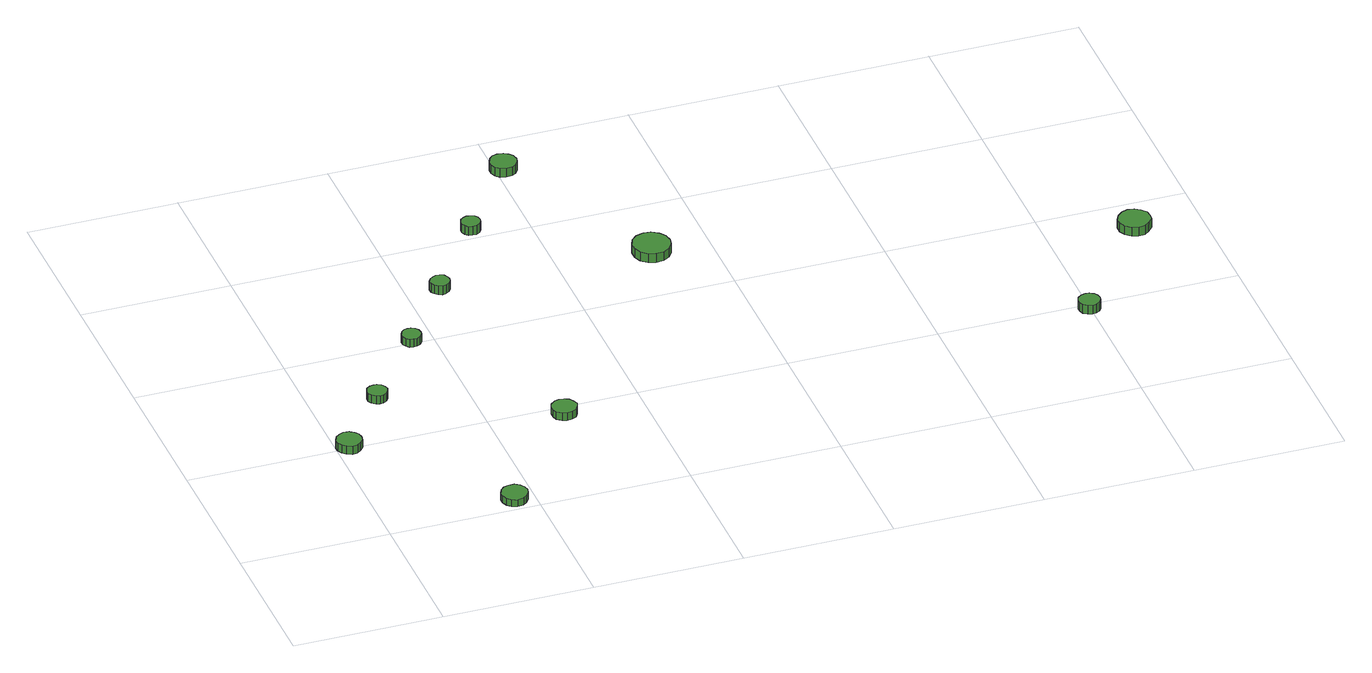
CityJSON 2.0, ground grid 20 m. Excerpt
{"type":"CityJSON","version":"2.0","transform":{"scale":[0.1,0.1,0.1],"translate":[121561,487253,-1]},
"CityObjects":{
"tree1":{"type":"SolitaryVegetationObject","attributes":{"function":"something"},"geometry":[{"type":"MultiSurface","lod":"1","boundaries":[[[0,1,2,3,4,5,6,7,8,9,10,11,12,13,14]],[[15,16,17,18,19,20,21,22,23,24,25,26,27,28,29]],[[0,29,28,1]],[[1,28,27,2]],[[2,27,26,3]],[[3,26,25,4]],[[4,25,24,5]],[[5,24,23,6]],[[6,23,22,7]],[[7,22,21,8]],[[8,21,20,9]],[[9,20,19,10]],[[10,19,18,11]],[[11,18,17,12]],[[12,17,16,13]],[[13,16,15,14]],[[14,15,29,0]]]}]},
"tree2":{"type":"SolitaryVegetationObject","attributes":{"function":"something"},"geometry":[{"type":"MultiSurface","lod":"1","boundaries":[[[30,31,32,33,34,35,36,37,38,39,40,41,42,43,44]],[[45,46,47,48,49,50,51,52,53,54,55,56,57,58,59]],[[30,59,58,31]],[[31,58,57,32]],[[32,57,56,33]],[[33,56,55,34]],[[34,55,54,35]],[[35,54,53,36]],[[36,53,52,37]],[[37,52,51,38]],[[38,51,50,39]],[[39,50,49,40]],[[40,49,48,41]],[[41,48,47,42]],[[42,47,46,43]],[[43,46,45,44]],[[44,45,59,30]]]}]},
"tree3":{"type":"SolitaryVegetationObject","attributes":{"function":"something"},"geometry":[{"type":"MultiSurface","lod":"1","boundaries":[[[60,61,62,63,64,65,66,67,68,69,70,71,72,73,74]],[[75,76,77,78,79,80,81,82,83,84,85,86,87,88,89]],[[60,89,88,61]],[[61,88,87,62]],[[62,87,86,63]],[[63,86,85,64]],[[64,85,84,65]],[[65,84,83,66]],[[66,83,82,67]],[[67,82,81,68]],[[68,81,80,69]],[[69,80,79,70]],[[70,79,78,71]],[[71,78,77,72]],[[72,77,76,73]],[[73,76,75,74]],[[74,75,89,60]]]}]},
"tree4":{"type":"SolitaryVegetationObject","attributes":{"function":"something"},"geometry":[{"type":"MultiSurface","lod":"1","boundaries":[[[90,91,92,93,94,95,96,97,98,99,100,101,102,103,104]],[[105,106,107,108,109,110,111,112,113,114,115,116,117,118,119]],[[90,119,118,91]],[[91,118,117,92]],[[92,117,116,93]],[[93,116,115,94]],[[94,115,114,95]],[[95,114,113,96]],[[96,113,112,97]],[[97,112,111,98]],[[98,111,110,99]],[[99,110,109,100]],[[100,109,108,101]],[[101,108,107,102]],[[102,107,106,103]],[[103,106,105,104]],[[104,105,119,90]]]}]},
"tree5":{"type":"SolitaryVegetationObject","attributes":{"function":"something"},"geometry":[{"type":"MultiSurface","lod":"1","boundaries":[[[120,121,122,123,124,125,126,127,128,129,130,131,132,133,134]],[[135,136,137,138,139,140,141,142,143,144,145,146,147,148,149]],[[120,149,148,121]],[[121,148,147,122]],[[122,147,146,123]],[[123,146,145,124]],[[124,145,144,125]],[[125,144,143,126]],[[126,143,142,127]],[[127,142,141,128]],[[128,141,140,129]],[[129,140,139,130]],[[130,139,138,131]],[[131,138,137,132]],[[132,137,136,133]],[[133,136,135,134]],[[134,135,149,120]]]}]},
"tree6":{"type":"SolitaryVegetationObject","attributes":{"function":"something"},"geometry":[{"type":"MultiSurface","lod":"1","boundaries":[[[150,151,152,153,154,155,156,157,158,159,160,161,162,163,164]],[[165,166,167,168,169,170,171,172,173,174,175,176,177,178,179]],[[150,179,178,151]],[[151,178,177,152]],[[152,177,176,153]],[[153,176,175,154]],[[154,175,174,155]],[[155,174,173,156]],[[156,173,172,157]],[[157,172,171,158]],[[158,171,170,159]],[[159,170,169,160]],[[160,169,168,161]],[[161,168,167,162]],[[162,167,166,163]],[[163,166,165,164]],[[164,165,179,150]]]}]},
"tree7":{"type":"SolitaryVegetationObject","attributes":{"function":"something"},"geometry":[{"type":"MultiSurface","lod":"1","boundaries":[[[180,181,182,183,184,185,186,187,188,189,190,191,192,193,194]],[[195,196,197,198,199,200,201,202,203,204,205,206,207,208,209]],[[180,209,208,181]],[[181,208,207,182]],[[182,207,206,183]],[[183,206,205,184]],[[184,205,204,185]],[[185,204,203,186]],[[186,203,202,187]],[[187,202,201,188]],[[188,201,200,189]],[[189,200,199,190]],[[190,199,198,191]],[[191,198,197,192]],[[192,197,196,193]],[[193,196,195,194]],[[194,195,209,180]]]}]},
"tree8":{"type":"SolitaryVegetationObject","attributes":{"function":"something"},"geometry":[{"type":"MultiSurface","lod":"1","boundaries":[[[210,211,212,213,214,215,216,217,218,219,220,221,222,223,224]],[[225,226,227,228,229,230,231,232,233,234,235,236,237,238,239]],[[210,239,238,211]],[[211,238,237,212]],[[212,237,236,213]],[[213,236,235,214]],[[214,235,234,215]],[[215,234,233,216]],[[216,233,232,217]],[[217,232,231,218]],[[218,231,230,219]],[[219,230,229,220]],[[220,229,228,221]],[[221,228,227,222]],[[222,227,226,223]],[[223,226,225,224]],[[224,225,239,210]]]}]},
"tree9":{"type":"SolitaryVegetationObject","attributes":{"function":"something"},"geometry":[{"type":"MultiSurface","lod":"1","boundaries":[[[240,241,242,243,244,245,246,247,248,249,250,251,252,253,254]],[[255,256,257,258,259,260,261,262,263,264,265,266,267,268,269]],[[240,269,268,241]],[[241,268,267,242]],[[242,267,266,243]],[[243,266,265,244]],[[244,265,264,245]],[[245,264,263,246]],[[246,263,262,247]],[[247,262,261,248]],[[248,261,260,249]],[[249,260,259,250]],[[250,259,258,251]],[[251,258,257,252]],[[252,257,256,253]],[[253,256,255,254]],[[254,255,269,240]]]}]},
"tree10":{"type":"SolitaryVegetationObject","attributes":{"function":"something"},"geometry":[{"type":"MultiSurface","lod":"1","boundaries":[[[270,271,272,273,274,275,276,277,278,279,280,281,282,283,284]],[[285,286,287,288,289,290,291,292,293,294,295,296,297,298,299]],[[270,299,298,271]],[[271,298,297,272]],[[272,297,296,273]],[[273,296,295,274]],[[274,295,294,275]],[[275,294,293,276]],[[276,293,292,277]],[[277,292,291,278]],[[278,291,290,279]],[[279,290,289,280]],[[280,289,288,281]],[[281,288,287,282]],[[282,287,286,283]],[[283,286,285,284]],[[284,285,299,270]]]}]},
"tree11":{"type":"SolitaryVegetationObject","attributes":{"function":"something"},"geometry":[{"type":"MultiSurface","lod":"1","boundaries":[[[300,301,302,303,304,305,306,307,308,309,310,311,312,313,314]],[[315,316,317,318,319,320,321,322,323,324,325,326,327,328,329]],[[300,329,328,301]],[[301,328,327,302]],[[302,327,326,303]],[[303,326,325,304]],[[304,325,324,305]],[[305,324,323,306]],[[306,323,322,307]],[[307,322,321,308]],[[308,321,320,309]],[[309,320,319,310]],[[310,319,318,311]],[[311,318,317,312]],[[312,317,316,313]],[[313,316,315,314]],[[314,315,329,300]]]}]}
},
"vertices":[
[34,204,18],[33,211,18],[29,216,18],[23,220,18],[16,221,18],[9,218,18],[4,214,18],[1,207,18],[1,201,18],[4,194,18],[9,190,18],[16,187,18],[23,188,18],[29,192,18],[33,197,18],[33,197,6],[29,192,6],[23,188,6],[16,187,6],[9,190,6],[4,194,6],[1,201,6],[1,207,6],[4,214,6],[9,218,6],[16,221,6],[23,220,6],[29,216,6],[33,211,6],[34,204,6],
[102,297,18],[100,302,18],[97,307,18],[92,310,18],[87,310,18],[82,309,18],[77,305,18],[75,300,18],[75,294,18],[77,289,18],[82,285,18],[87,284,18],[92,284,18],[97,287,18],[100,292,18],[100,292,6],[97,287,6],[92,284,6],[87,284,6],[82,285,6],[77,289,6],[75,294,6],[75,300,6],[77,305,6],[82,309,6],[87,310,6],[92,310,6],[97,307,6],[100,302,6],[102,297,6],
[192,24,16],[190,31,16],[186,37,16],[180,41,16],[172,41,16],[165,39,16],[160,34,16],[157,27,16],[157,20,16],[160,13,16],[165,8,16],[172,6,16],[180,7,16],[186,11,16],[190,17,16],[190,17,6],[186,11,6],[180,7,6],[172,6,6],[165,8,6],[160,13,6],[157,20,6],[157,27,6],[160,34,6],[165,39,6],[172,41,6],[180,41,6],[186,37,6],[190,31,6],[192,24,6],
[184,404,18],[183,410,18],[180,414,18],[175,417,18],[170,417,18],[165,416,18],[161,412,18],[159,407,18],[159,402,18],[161,397,18],[165,393,18],[170,392,18],[175,392,18],[180,395,18],[183,399,18],[183,399,6],[180,395,6],[175,392,6],[170,392,6],[165,393,6],[161,397,6],[159,402,6],[159,407,6],[161,412,6],[165,416,6],[170,417,6],[175,417,6],[180,414,6],[183,410,6],[184,404,6],
[315,187,17],[313,193,17],[309,199,17],[303,202,17],[296,203,17],[290,201,17],[284,196,17],[282,190,17],[282,183,17],[284,177,17],[290,172,17],[296,170,17],[303,171,17],[309,174,17],[313,180,17],[313,180,6],[309,174,6],[303,171,6],[296,170,6],[290,172,6],[284,177,6],[282,183,6],[282,190,6],[284,196,6],[290,201,6],[296,203,6],[303,202,6],[309,199,6],[313,193,6],[315,187,6],
[258,505,19],[257,510,19],[254,515,19],[249,517,19],[244,518,19],[239,516,19],[235,513,19],[232,508,19],[232,502,19],[235,498,19],[239,494,19],[244,492,19],[249,493,19],[254,496,19],[257,500,19],[257,500,6],[254,496,6],[249,493,6],[244,492,6],[239,494,6],[235,498,6],[232,502,6],[232,508,6],[235,513,6],[239,516,6],[244,518,6],[249,517,6],[254,515,6],[257,510,6],[258,505,6],
[336,611,25],[335,617,25],[332,621,25],[327,623,25],[322,624,25],[317,622,25],[313,619,25],[311,614,25],[311,609,25],[313,604,25],[317,600,25],[322,599,25],[327,599,25],[332,602,25],[335,606,25],[335,606,12],[332,602,12],[327,599,12],[322,599,12],[317,600,12],[313,604,12],[311,609,12],[311,614,12],[313,619,12],[317,622,12],[322,624,12],[327,623,12],[332,621,12],[335,617,12],[336,611,12],
[425,725,26],[423,733,26],[419,738,26],[413,742,26],[405,743,26],[398,741,26],[393,736,26],[390,729,26],[390,722,26],[393,715,26],[398,710,26],[405,708,26],[413,709,26],[419,712,26],[423,718,26],[423,718,13],[419,712,13],[413,709,13],[405,708,13],[398,710,13],[393,715,13],[390,722,13],[390,729,13],[393,736,13],[398,741,13],[405,743,13],[413,742,13],[419,738,13],[423,733,13],[425,725,13],
[546,490,24],[544,500,24],[538,508,24],[529,514,24],[519,515,24],[509,512,24],[501,505,24],[497,495,24],[497,485,24],[501,475,24],[509,468,24],[519,465,24],[529,466,24],[538,471,24],[544,480,24],[544,480,11],[538,471,11],[529,466,11],[519,465,11],[509,468,11],[501,475,11],[497,485,11],[497,495,11],[501,505,11],[509,512,11],[519,515,11],[529,514,11],[538,508,11],[544,500,11],[546,490,11],
[1012,188,22],[1011,194,22],[1008,199,22],[1002,202,22],[997,203,22],[991,201,22],[986,197,22],[984,191,22],[984,186,22],[986,180,22],[991,176,22],[997,174,22],[1002,175,22],[1008,178,22],[1011,183,22],[1011,183,9],[1008,178,9],[1002,175,9],[997,174,9],[991,176,9],[986,180,9],[984,186,9],[984,191,9],[986,197,9],[991,201,9],[997,203,9],[1002,202,9],[1008,199,9],[1011,194,9],[1012,188,9],
[1133,342,23],[1132,351,23],[1126,358,23],[1119,363,23],[1110,364,23],[1102,361,23],[1095,355,23],[1091,347,23],[1091,338,23],[1095,330,23],[1102,324,23],[1110,321,23],[1119,322,23],[1126,327,23],[1132,334,23],[1132,334,10],[1126,327,10],[1119,322,10],[1110,321,10],[1102,324,10],[1095,330,10],[1091,338,10],[1091,347,10],[1095,355,10],[1102,361,10],[1110,364,10],[1119,363,10],[1126,358,10],[1132,351,10],[1133,342,10]
]}
